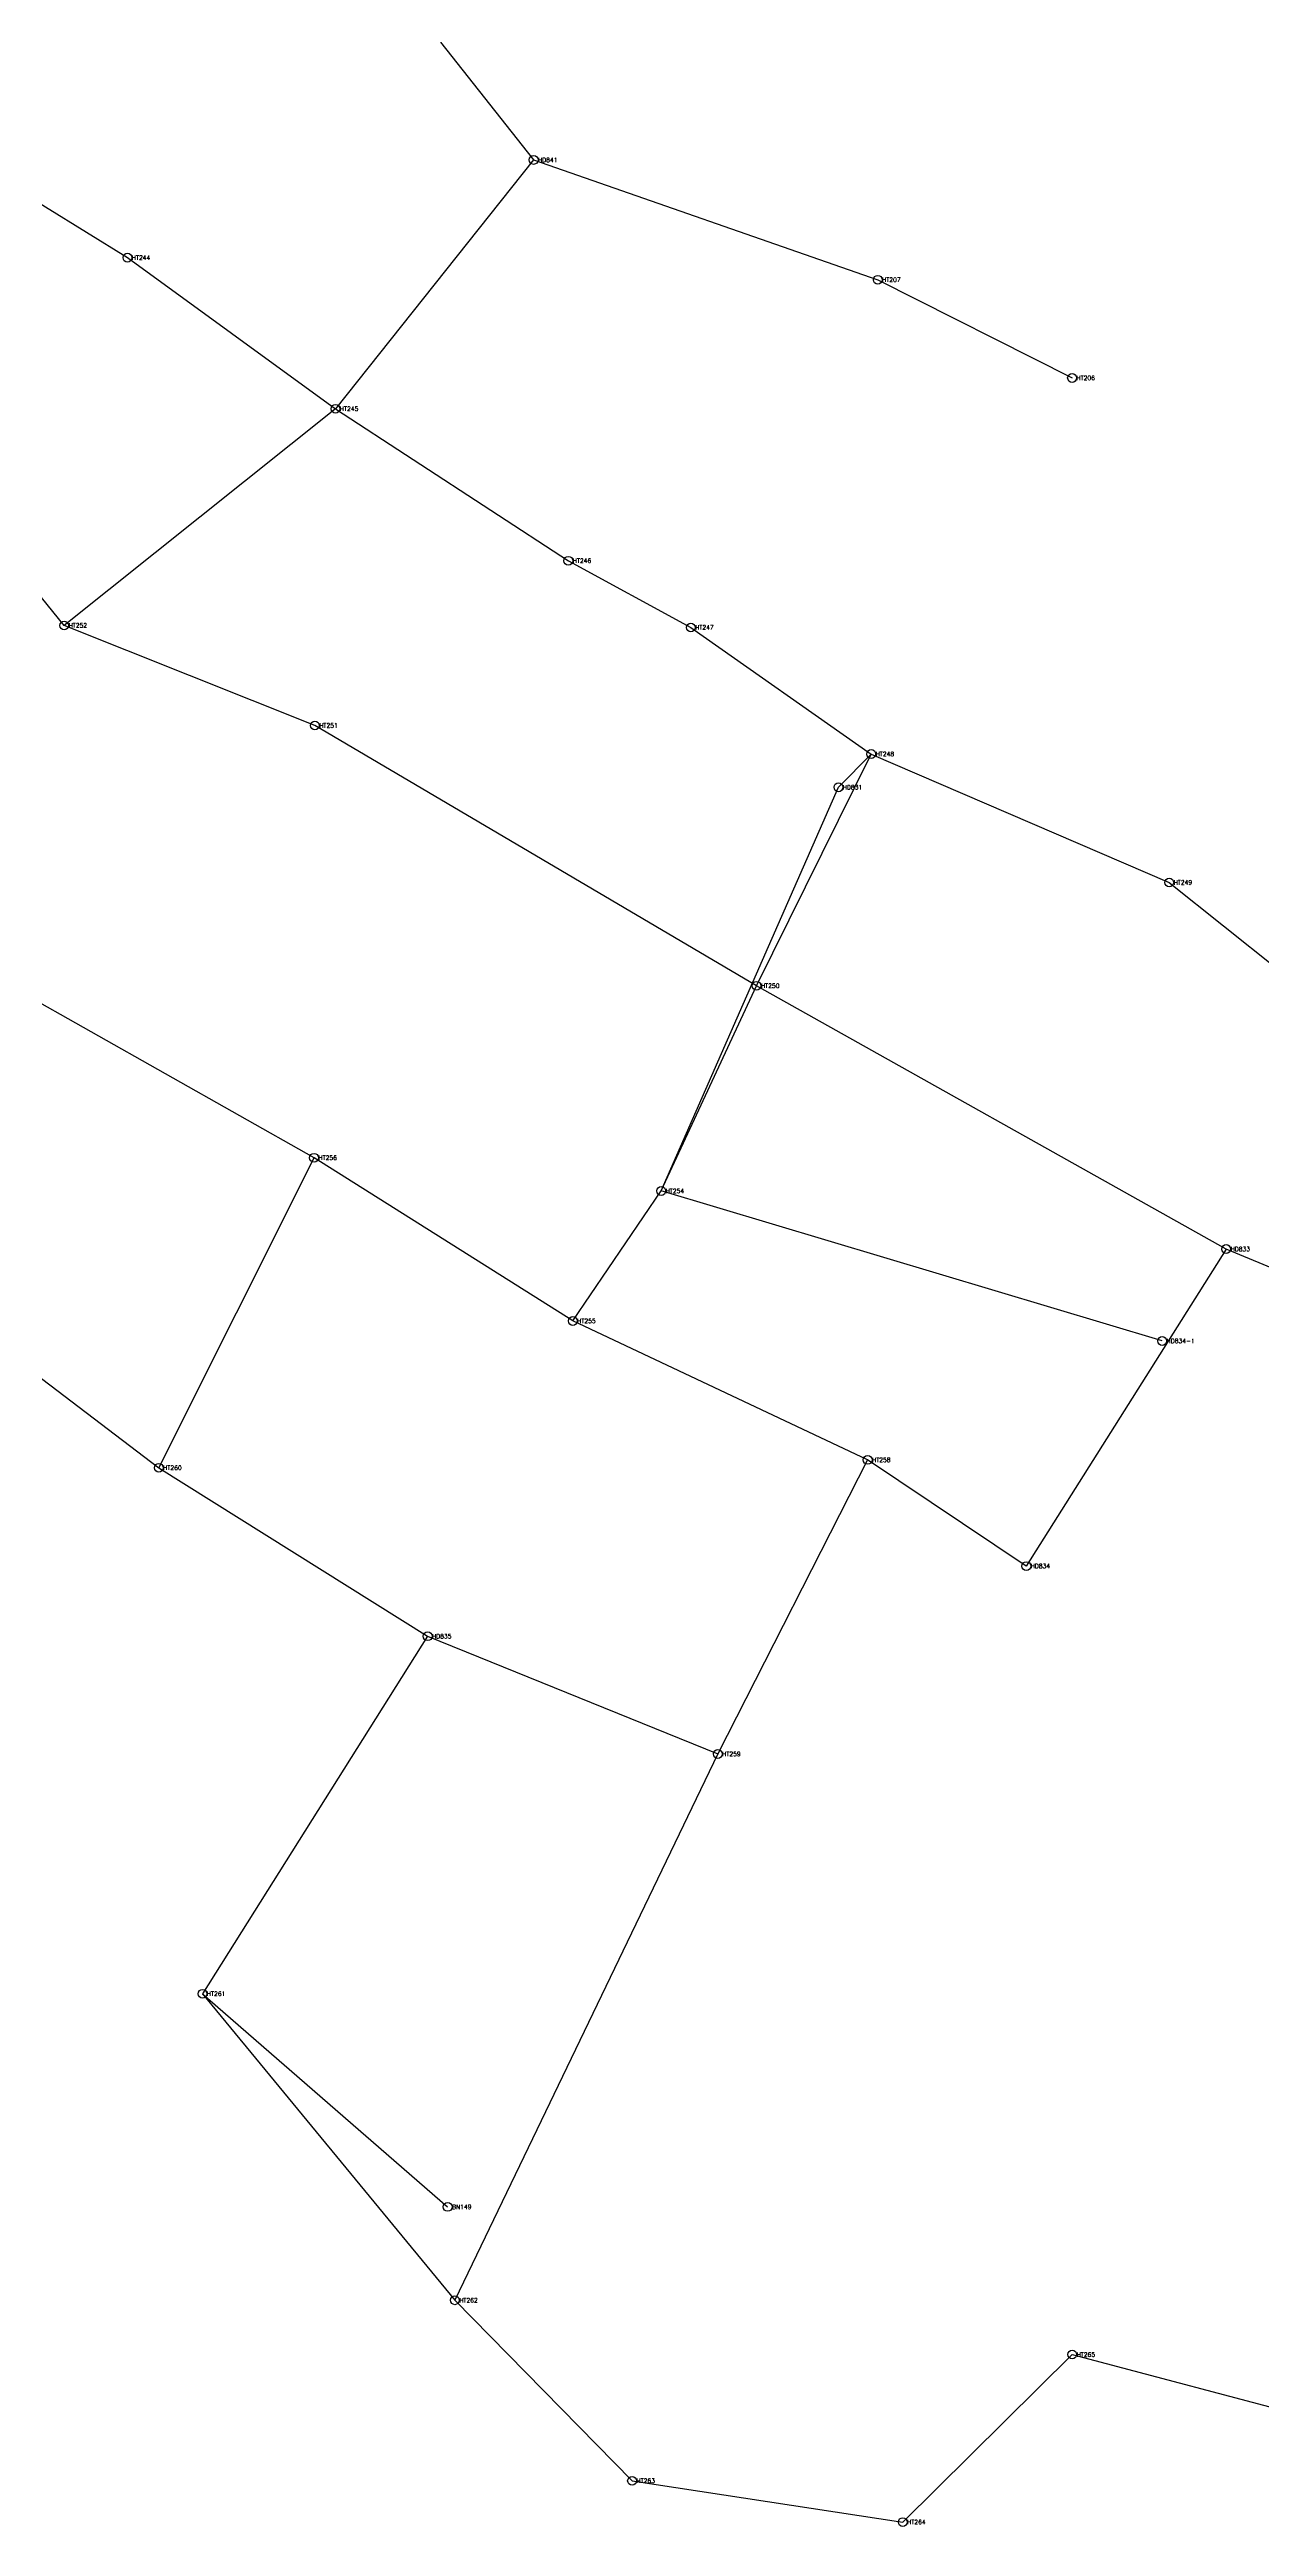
# Model space of a CAD drawing. Extents: x 249003 to 251270, y 2746050 to 2748778.
# Drawn here: x 249962 to 250238, y 2747345 to 2747909 of the extents above; entities that cross this region are included whole.
import ezdxf

# ---------------------------------------------------------------- set-up
doc = ezdxf.new("R2010")
doc.units = 0
doc.styles.get("Standard").update_dxf_attribs({"font": 'simplex'})

msp = doc.modelspace()

# ---------------------------------------------------------------- linework, layer by layer
at = {"color": 4}
for p, q in [((250051.02, 2747910.467), (250072.182, 2747883.664)), ((250072.182, 2747883.664), (250027.099, 2747827.044)), ((250072.182, 2747883.664), (250150.47, 2747856.404)), ((249951.792, 2747878.763), (249979.763, 2747861.435)), ((249979.763, 2747861.435), (250027.099, 2747827.044)), ((250150.47, 2747856.404), (250194.68, 2747834.057)), ((250027.099, 2747827.044), (249965.38, 2747777.741)), ((250027.099, 2747827.044), (250080.079, 2747792.462)), ((249965.38, 2747777.741), (249942.588, 2747805.765)), ((250080.079, 2747792.462), (250107.954, 2747777.285)), ((250022.419, 2747754.981), (249965.38, 2747777.741)), ((250107.954, 2747777.285), (250148.996, 2747748.488)), ((250122.903, 2747695.755), (250022.419, 2747754.981)), ((250122.903, 2747695.755), (250148.996, 2747748.488)), ((250148.996, 2747748.488), (250141.519, 2747740.916)), ((250148.996, 2747748.488), (250216.799, 2747719.257)), ((250101.217, 2747649.061), (250141.519, 2747740.916)), ((250216.799, 2747719.257), (250241.502, 2747699.544)), ((250022.212, 2747656.617), (249954.631, 2747694.833)), ((250101.217, 2747649.061), (250122.903, 2747695.755)), ((250229.753, 2747635.847), (250122.903, 2747695.755)), ((249986.908, 2747586.079), (250022.212, 2747656.617)), ((250081.097, 2747619.481), (250022.212, 2747656.617)), ((250081.097, 2747619.481), (250101.217, 2747649.061)), ((250215.191, 2747614.931), (250101.217, 2747649.061)), ((250229.753, 2747635.847), (250184.275, 2747563.712)), ((250306.343, 2747604.057), (250229.753, 2747635.847)), ((250148.171, 2747587.868), (250081.097, 2747619.481)), ((249953.856, 2747611.276), (249986.908, 2747586.079)), ((250148.171, 2747587.868), (250114.082, 2747520.954)), ((250184.275, 2747563.712), (250148.171, 2747587.868)), ((249986.908, 2747586.079), (250048.069, 2747547.741)), ((250048.069, 2747547.741), (249996.842, 2747466.393)), ((250048.069, 2747547.741), (250114.082, 2747520.954)), ((250114.082, 2747520.954), (250054.265, 2747396.648)), ((249996.842, 2747466.393), (250052.615, 2747417.896)), ((249996.842, 2747466.393), (250054.265, 2747396.648)), ((250054.265, 2747396.648), (250094.572, 2747355.575)), ((250156.161, 2747346.181), (250194.722, 2747384.301)), ((250194.722, 2747384.301), (250258.892, 2747367.302)), ((250094.572, 2747355.575), (250156.161, 2747346.181))]:
    msp.add_line(p, q, dxfattribs=at)
for centre in [(250072.182, 2747883.664), (249979.763, 2747861.435), (250150.47, 2747856.404), (250194.68, 2747834.057), (250027.099, 2747827.044), (250080.079, 2747792.462), (249965.38, 2747777.741), (250107.954, 2747777.285), (250022.419, 2747754.981), (250148.996, 2747748.488), (250141.519, 2747740.916), (250216.799, 2747719.257), (250122.903, 2747695.755), (250022.212, 2747656.617), (250101.217, 2747649.061), (250229.753, 2747635.847), (250081.097, 2747619.481), (250215.191, 2747614.931), (249986.908, 2747586.079), (250148.171, 2747587.868), (250184.275, 2747563.712), (250048.069, 2747547.741), (250114.082, 2747520.954), (249996.842, 2747466.393), (250052.615, 2747417.896), (250054.265, 2747396.648), (250194.722, 2747384.301), (250094.572, 2747355.575), (250156.161, 2747346.181)]:
    msp.add_circle(centre, 1)

# ---------------------------------------------------------------- texts
at = {"color": 5}
for s, p in [('HD841', (250073.182, 2747883.164)), ('HT244', (249980.763, 2747860.935)), ('HT207', (250151.47, 2747855.904)), ('HT206', (250195.68, 2747833.557)), ('HT245', (250028.099, 2747826.544)), ('HT246', (250081.079, 2747791.962)), ('HT252', (249966.38, 2747777.241)), ('HT247', (250108.954, 2747776.785)), ('HT251', (250023.419, 2747754.481)), ('HT248', (250149.996, 2747747.988)), ('HD831', (250142.519, 2747740.416)), ('HT249', (250217.799, 2747718.757)), ('HT250', (250123.903, 2747695.255)), ('HT256', (250023.212, 2747656.117)), ('HT254', (250102.217, 2747648.561)), ('HD833', (250230.753, 2747635.347)), ('HT255', (250082.097, 2747618.981)), ('HD834-1', (250216.191, 2747614.431)), ('HT260', (249987.908, 2747585.579)), ('HT258', (250149.171, 2747587.368)), ('HD834', (250185.275, 2747563.212)), ('HD835', (250049.069, 2747547.241)), ('HT259', (250115.082, 2747520.454)), ('HT261', (249997.842, 2747465.893)), ('BN149', (250053.615, 2747417.396)), ('HT262', (250055.265, 2747396.148)), ('HT265', (250195.722, 2747383.801)), ('HT263', (250095.572, 2747355.075)), ('HT264', (250157.161, 2747345.681))]:
    msp.add_text(s, height=1, dxfattribs=at).set_placement(p)

doc.saveas('drawing.dxf')
